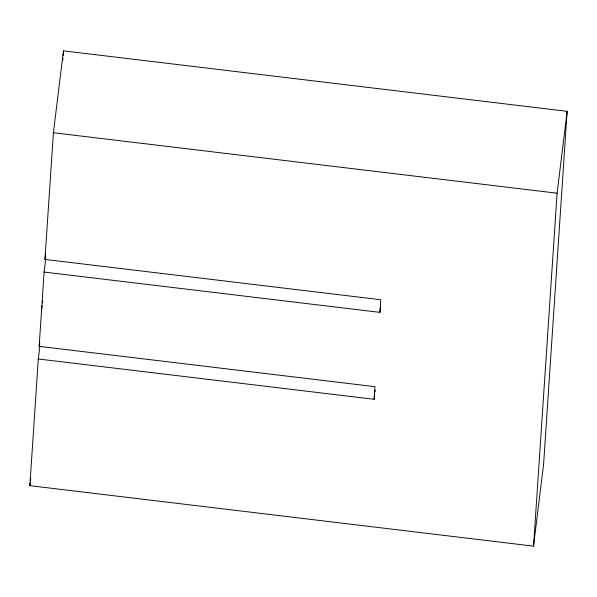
<?xml version="1.0" encoding="UTF-8"?>
<svg xmlns="http://www.w3.org/2000/svg" width="597" height="597" viewBox="0 0 597 597"><rect width="100%" height="100%" fill="white"/><g stroke="black" fill="none" stroke-linecap="round" stroke-linejoin="round"><path stroke-width="0.9" d="M45.693 259.173L44.111 272.053L379.901 312.365L380.744 299.731L44.954 259.419L53.409 132.735L63.461 50.857L567.15 111.333L543.591 464.265L533.539 546.143L29.85 485.667L38.305 358.984L39.887 346.103M38.305 358.984L374.095 399.296L374.938 386.669L39.148 346.35L44.111 272.053M62.842 60.11L62.969 58.26M63.155 55.484L63.461 50.857M533.539 546.143L557.098 193.204L567.15 111.333M44.954 259.419L45.633 253.897M41.633 309.201L42.081 305.522M42.417 302.761L42.648 300.918M39.148 346.35L39.715 341.753M29.85 485.667L30.186 482.906M30.417 481.07L30.753 478.309M379.901 312.365L380.58 306.843M374.095 399.296L374.662 394.699M375.006 391.938L375.229 390.095M53.409 132.735L557.098 193.204"/></g></svg>
